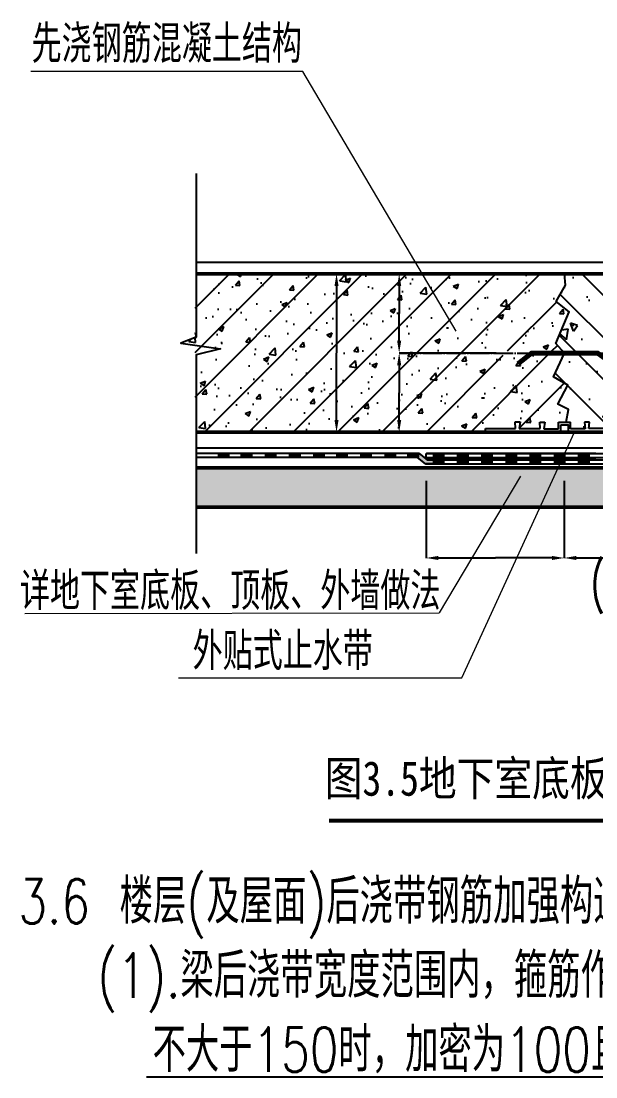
# Model space of a CAD drawing. Extents: x 3968514 to 5230306, y -516551 to -228246.
# Drawn here: x 4130214 to 4134925, y -313336 to -304688 of the extents above; entities that cross this region are included whole.
import ezdxf

# ---------------------------------------------------------------- set-up
doc = ezdxf.new("R2010")
doc.units = 0
doc.header["$LTSCALE"] = 1000
doc.header["$MEASUREMENT"] = 0
doc.linetypes.add('DOTE', pattern=[2.42, 2, -0.2, 0.02, -0.2])
for name, color, linetype in [('A-detl-FINISH', 1, 'Continuous'), ('A-detl-MEDM', 50, 'Continuous'), ('A-detl-water-DASH', 210, 'Continuous'), ('A-detl-XH', 8, 'Continuous'), ('A-Dims-SYMB', 3, 'Continuous'), ('A-DOTE-0150', 1, 'DOTE'), ('STEEL', 2, 'Continuous'), ('supertext', 140, 'Continuous'), ('wall-h', 251, 'Continuous')]:
    doc.layers.add(name, color=color, linetype=linetype)
doc.layers.add('AXIS', color=3, linetype='Continuous', lineweight=15)
doc.layers.add('WALL', color=140, linetype='Continuous', lineweight=50)
doc.styles.add('HZ', font='txt.shx', dxfattribs={"width": 0.8, "bigfont": 'hztxt.shx'})
doc.styles.add('ST', font='simhei.ttf', dxfattribs={"width": 0.7})
doc.dimstyles.new('sim', dxfattribs={"dimtxt": 0.18, "dimasz": 100, "dimexe": 0.18, "dimexo": 0.0625, "dimgap": 0.09, "dimtad": 0, "dimtih": 1, "dimtoh": 1, "dimdec": 4, "dimzin": 0, "dimdsep": 46, "dimtxsty": 'HZ', "dimcen": 0.09, "dimadec": 0, "dimazin": 0, "dimtfac": 1, "dimtdec": 4, "dimtofl": 0, "dimtmove": 0, "dimatfit": 3, "dimfxl": 1, "dimtolj": 1, "dimtzin": 0, "dimarcsym": 0})

# ---------------------------------------------------------------- blocks, each defined once
blk = doc.blocks.new('*D274')
at = {"layer": 'AXIS', "color": 0, "lineweight": -2, "transparency": 16777216}
for p, q in [((4133533.2, -308452.5), (4133533.2, -309085.4)), ((4134664.5, -308452.5), (4134664.5, -309085.4)), ((4133633.2, -309085.2), (4134096.4, -309085.2)), ((4134564.5, -309085.2), (4134101.3, -309085.2))]:
    blk.add_line(p, q, dxfattribs=at)
at = {"layer": 'AXIS', "color": 0, "transparency": 16777216}
for points in [[(4133633.2, -309068.5), (4133633.2, -309101.8), (4133533.2, -309085.2)], [(4134564.5, -309068.5), (4134564.5, -309101.8), (4134664.5, -309085.2)]]:
    blk.add_solid(points, dxfattribs=at)
at = {"layer": 'Defpoints', "color": 0, "transparency": 16777216}
for p in [(4133533.2, -308452.4), (4134664.5, -308452.4), (4134664.5, -309085.2)]:
    blk.add_point(p, dxfattribs=at)
at = {"layer": 'AXIS', "color": 0, "transparency": 16777216, "insert": (4134098.9, -309085.2), "char_height": 2.5, "attachment_point": 5, "style": 'HZ'}
blk.add_mtext('\\A1;300', dxfattribs=at)
blk = doc.blocks.new('*D272')
at = {"layer": 'AXIS', "color": 0, "lineweight": -2, "transparency": 16777216}
for p, q in [((4133312.6, -306758.4), (4132799, -306758.4)), ((4132799.2, -306858.4), (4132799.2, -307405.1)), ((4132799.2, -307954.4), (4132799.2, -307407.8)), ((4133312.1, -308054.4), (4132799, -308054.4))]:
    blk.add_line(p, q, dxfattribs=at)
at = {"layer": 'AXIS', "color": 0, "transparency": 16777216}
for points in [[(4132782.5, -306858.4), (4132815.9, -306858.4), (4132799.2, -306758.4)], [(4132782.5, -307954.4), (4132815.9, -307954.4), (4132799.2, -308054.4)]]:
    blk.add_solid(points, dxfattribs=at)
at = {"layer": 'Defpoints', "color": 0, "transparency": 16777216}
for p in [(4133312.7, -306758.4), (4132799.2, -308054.4), (4133312.2, -308054.4)]:
    blk.add_point(p, dxfattribs=at)
at = {"layer": 'AXIS', "color": 0, "transparency": 16777216, "insert": (4132799.2, -307406.4), "char_height": 2.5, "attachment_point": 5, "style": 'HZ'}
blk.add_mtext('\\A1;B', dxfattribs=at)
blk = doc.blocks.new('*D271')
at = {"layer": 'AXIS', "color": 0, "lineweight": -2, "transparency": 16777216}
for p, q in [((4134107.4, -307406.4), (4133312.5, -307406.4)), ((4133312.7, -307506.4), (4133312.7, -307729.1)), ((4133312.7, -307954.4), (4133312.7, -307731.8)), ((4133312.3, -308054.4), (4133312.9, -308054.4))]:
    blk.add_line(p, q, dxfattribs=at)
at = {"layer": 'AXIS', "color": 0, "transparency": 16777216}
for points in [[(4133296, -307506.4), (4133329.4, -307506.4), (4133312.7, -307406.4)], [(4133296, -307954.4), (4133329.4, -307954.4), (4133312.7, -308054.4)]]:
    blk.add_solid(points, dxfattribs=at)
at = {"layer": 'Defpoints', "color": 0, "transparency": 16777216}
for p in [(4134107.4, -307406.4), (4133312.2, -308054.4), (4133312.7, -308054.4)]:
    blk.add_point(p, dxfattribs=at)
at = {"layer": 'AXIS', "color": 0, "transparency": 16777216, "insert": (4133312.7, -307730.4), "char_height": 2.5, "attachment_point": 5, "style": 'HZ'}
blk.add_mtext('\\A1;B/2', dxfattribs=at)
blk = doc.blocks.new('*D278')
at = {"layer": 'AXIS', "color": 0, "lineweight": -2, "transparency": 16777216}
for p, q in [((4134107.4, -306758.4), (4133312.5, -306758.4)), ((4133312.7, -306858.4), (4133312.7, -307081.1)), ((4133312.7, -307306.4), (4133312.7, -307083.8)), ((4133312.3, -307406.4), (4133312.9, -307406.4))]:
    blk.add_line(p, q, dxfattribs=at)
at = {"layer": 'AXIS', "color": 0, "transparency": 16777216}
for points in [[(4133296, -306858.4), (4133329.4, -306858.4), (4133312.7, -306758.4)], [(4133296, -307306.4), (4133329.4, -307306.4), (4133312.7, -307406.4)]]:
    blk.add_solid(points, dxfattribs=at)
at = {"layer": 'Defpoints', "color": 0, "transparency": 16777216}
for p in [(4134107.4, -306758.4), (4133312.2, -307406.4), (4133312.7, -307406.4)]:
    blk.add_point(p, dxfattribs=at)
at = {"layer": 'AXIS', "color": 0, "transparency": 16777216, "insert": (4133312.7, -307082.4), "char_height": 2.5, "attachment_point": 5, "style": 'HZ'}
blk.add_mtext('\\A1;B/2', dxfattribs=at)
blk = doc.blocks.new('*D277')
at = {"layer": 'AXIS', "color": 0, "lineweight": -2, "transparency": 16777216}
for p, q in [((4137422.6, -308346.1), (4137422.6, -309085.4)), ((4134664.5, -308452.5), (4134664.5, -309085.4)), ((4134764.5, -309085.2), (4136037, -309085.2)), ((4137322.6, -309085.2), (4136050.1, -309085.2))]:
    blk.add_line(p, q, dxfattribs=at)
at = {"layer": 'AXIS', "color": 0, "transparency": 16777216}
for points in [[(4134764.5, -309068.5), (4134764.5, -309101.8), (4134664.5, -309085.2)], [(4137322.6, -309068.5), (4137322.6, -309101.8), (4137422.6, -309085.2)]]:
    blk.add_solid(points, dxfattribs=at)
at = {"layer": 'Defpoints', "color": 0, "transparency": 16777216}
for p in [(4137422.6, -308346), (4134664.5, -308452.4), (4137422.6, -309085.2)]:
    blk.add_point(p, dxfattribs=at)
at = {"layer": 'AXIS', "color": 0, "transparency": 16777216, "insert": (4136043.5, -309085.2), "char_height": 2.5, "attachment_point": 5, "style": 'HZ'}
blk.add_mtext('\\A1;800~1000              ', dxfattribs=at)
blk = doc.blocks.new('$LinePat$防水层2')
at = {"color": 0}
blk.add_line((0, 0), (600, 0), dxfattribs=at)
blk.add_solid([(150, 0), (450, 0), (150, -100), (450, -100)], dxfattribs=at)
blk = doc.blocks.new('sgdsg')
at = {"layer": 'A-detl-MEDM'}
for p, q in [((-76, -9.4), (-76, 0)), ((-76, 0), (0, 0)), ((0, 0), (-1.1, 16.4)), ((-1.1, 16.4), (11.6, 16.4)), ((11.6, 16.4), (9.3, -0.4)), ((62.4, -0.4), (61.2, 16)), ((61.2, 16), (73.9, 16)), ((73.9, 16), (71.7, -0.7)), ((109, -0.7), (109, 15.8)), ((109, 15.8), (139, 15.8)), ((139, -0.7), (139, 15.8)), ((186.8, 16), (174.1, 16)), ((174.1, 16), (176.3, -0.7)), ((185.7, -0.4), (186.8, 16)), ((249.1, 16.4), (236.5, 16.4)), ((236.5, 16.4), (238.7, -0.4)), ((248, 0), (249.1, 16.4)), ((324, 0), (248, 0)), ((324, -9.4), (324, 0)), ((-76, -9.4), (324, -9.4)), ((9.3, -0.4), (62.4, -0.4)), ((71.2, -0.7), (109, -0.7)), ((71.7, -0.7), (109, -0.7)), ((139, -9.4), (109, -9.4)), ((176.3, -0.7), (139, -0.7)), ((238.7, -0.4), (185.7, -0.4))]:
    blk.add_line(p, q, dxfattribs=at)
blk.add_lwpolyline([(114.6, 8.7), (133.4, 8.7), (133.4, -9.4), (114.6, -9.4)], close=True, dxfattribs=at)

msp = doc.modelspace()

# ---------------------------------------------------------------- hatches: boundary and pattern name
at = {"layer": 'A-detl-water-DASH'}
msp.add_hatch(color=256, dxfattribs=at).paths.add_polyline_path([(4133463.64046, -308261.30434), (4133477.06098, -308228.90434), (4133541.86098, -308281.22651), (4133605.47503, -308281.22651), (4133605.47503, -308313.6265), (4133528.44046, -308313.6265)])
at = {"layer": 'A-detl-XH', "linetype": 'Continuous'}
h = msp.add_hatch(dxfattribs=at)
h.set_pattern_fill('混凝土', color=256, scale=32.4, style=0)
h.set_pattern_definition([(50, (4248971.89, -1085347.42), (232.3923, -20.33169), [24.3, -267.3]), (355, (4248971.9, -1085347.42), (-44.95543, 243.71025), [19.44, -213.84]), (100.4514, (4248991.26, -1085349.1), (187.43704, 223.37841), [20.65182, -227.170044]), (46.1842, (4248971.9, -1085282.62), (345.7861, -53.62816), [36.45, -400.95]), (96.6356, (4249000.7, -1085287.1), (302.83072, 315.61419), [30.97773, -340.75501]), (351.1842, (4248971.9, -1085282.6), (302.83047, 315.61443), [29.16, -320.76]), (21, (4249004.29, -1085298.82), (193.397885, -130.44852), [24.3, -267.3]), (326, (4249004.3, -1085298.82), (78.83417, 234.948615), [19.44, -213.84]), (71.4514, (4249020.4, -1085309.69), (272.23213, 104.49988), [20.65182, -227.170044]), (37.5, (4248971.89, -1085347.42), (3.939793, 107.857609), [0, -211.248, 0, -217.08, 0, -214.65]), (7.5, (4248971.89, -1085347.42), (85.23453, 127.789395), [0, -123.768, 0, -206.388, 0, -81.81]), (327.5, (4248899.64, -1085347.42), (172.958469, -7.307778), [0, -81, 0, -252.72, 0, -335.34]), (317.5, (4248867.24, -1085347.42), (188.95232, 32.434014), [0, -105.3, 0, -167.832, 0, -238.14])])
h.paths.add_polyline_path([(4133942.10252, -308346.0265), (4131640.66804, -308346.0265), (4131640.66804, -308670.0265), (4133718.90163, -308670.0265)])
h.paths.add_polyline_path([(4138386.71742, -308346.0265), (4137422.57713, -308346.0265), (4133942.10252, -308346.0265), (4133718.90163, -308670.0265), (4138493.27264, -308670.0265)])
h.paths.add_polyline_path([(4139669.05415, -308670.0265), (4139669.05415, -308346.0265), (4138386.71742, -308346.0265), (4138493.27264, -308670.0265)])
at = {"layer": 'wall-h'}
h = msp.add_hatch(dxfattribs=at)
h.set_pattern_fill('AR-CONC', color=256, scale=243, style=0)
h.set_pattern_definition([(50, (4124085.2, -320777.8), (442.709, -38.732), [46.291, -509.206]), (355, (4124085.2, -320777.8), (-85.64, 464.268), [37.033, -407.365]), (100.451, (4124122.1, -320781.04), (357.07, 425.534), [39.342, -432.759]), (46.1842, (4124085.2, -320654.37), (658.722, -102.163), [69.437, -763.81]), (96.6356, (4124140.1, -320662.9), (576.892, 601.244), [59.013, -649.138]), (351.184, (4124085.2, -320654.4), (576.893, 601.243), [55.55, -611.048]), (21, (4124146.9, -320685.23), (368.424, -248.505), [46.291, -509.206]), (326, (4124146.9, -320685.23), (150.179, 447.577), [37.033, -407.365]), (71.4514, (4124177.6, -320705.94), (518.602, 199.073), [39.342, -432.759]), (37.5, (4124085.2, -320777.82), (7.5053, 205.4687), [0, -402.4274, 0, -413.5374, 0, -408.9082]), (7.5, (4124085.2, -320777.82), (162.3718, 243.4388), [0, -235.778, 0, -393.169, 0, -155.848]), (327.5, (4123947.56, -320777.82), (329.4851, -13.9208), [0, -154.305, 0, -481.4316, 0, -638.8227]), (317.5, (4123885.83, -320777.82), (359.954, 61.7864), [0, -200.5965, 0, -319.72, 0, -453.6567])])
edge = h.paths.add_edge_path()
edge.add_line((4134577.41876, -307602.20152), (4134652.1654, -307441.67292))
edge.add_arc((4134668.57713, -307406.42651), 38.88, 207.486426318, 245.031986648, ccw=False)
edge.add_line((4134634.08589, -307424.37112), (4134478.11866, -307424.37112))
edge.add_ellipse((4134462.8736, -307406.70604), major_axis=(0, 34.96687), ratio=0.5051948008, start_angle=139.205631553, end_angle=220.794368447, ccw=False)
edge.add_line((4134447.62855, -307424.37112), (4134330.24818, -307424.37112))
edge.add_ellipse((4134315.00312, -307406.70604), major_axis=(0, 34.96687), ratio=0.5051948008, start_angle=139.205631553, end_angle=220.794368447, ccw=False)
edge.add_line((4134299.75806, -307424.37112), (4134059.29981, -307424.37112))
edge.add_line((4134059.29981, -307424.37112), (4134041.06408, -307449.45843))
edge.add_line((4134041.06408, -307449.45843), (4134020.57713, -307449.45843))
edge.add_line((4134020.57713, -307449.45843), (4134020.57713, -307363.39458))
edge.add_line((4134020.57713, -307363.39458), (4134041.06408, -307363.39458))
edge.add_line((4134041.06408, -307363.39458), (4134059.29981, -307388.48189))
edge.add_line((4134059.29981, -307388.48189), (4134299.92695, -307388.48189))
edge.add_ellipse((4134315.00312, -307406.70604), major_axis=(0, 34.96687), ratio=0.5051948008, start_angle=320.400298802, end_angle=399.599701198, ccw=False)
edge.add_line((4134330.07929, -307388.48189), (4134447.79744, -307388.48189))
edge.add_ellipse((4134462.8736, -307406.70604), major_axis=(0, 34.96687), ratio=0.5051948008, start_angle=320.400298802, end_angle=399.599701198, ccw=False)
edge.add_line((4134477.94977, -307388.48189), (4134634.08589, -307388.48189))
edge.add_arc((4134668.57713, -307406.42651), 38.88, 133.295761932, 152.513573762, ccw=False)
edge.add_line((4134641.9146, -307378.12873), (4134595.65044, -307329.02711))
edge.add_line((4134595.65044, -307329.02711), (4134705.04047, -307069.51139))
edge.add_line((4134705.04047, -307069.51139), (4134600.38949, -306983.29505))
edge.add_line((4134600.38949, -306983.29505), (4134677.01652, -306850.36646))
edge.add_line((4134677.01652, -306850.36646), (4134668.57713, -306758.42651))
edge.add_line((4134668.57713, -306758.42651), (4131640.66804, -306758.42651))
edge.add_line((4131640.66804, -306758.42651), (4131640.66804, -308054.42651))
edge.add_line((4131640.66804, -308054.42651), (4134020.57713, -308054.42651))
edge.add_line((4134020.57713, -308054.42651), (4134020.57713, -308023.84348))
edge.add_line((4134020.57713, -308023.84348), (4134266.77399, -308023.84348))
edge.add_line((4134266.77399, -308023.84348), (4134263.1458, -307970.65986))
edge.add_line((4134263.1458, -307970.65986), (4134304.22863, -307970.65986))
edge.add_line((4134304.22863, -307970.65986), (4134297.00847, -308025.05228))
edge.add_line((4134297.00847, -308025.05228), (4134468.80644, -308025.05228))
edge.add_line((4134468.80644, -308025.05228), (4134465.17825, -307971.86866))
edge.add_line((4134465.17825, -307971.86866), (4134506.26107, -307971.86866))
edge.add_line((4134506.26107, -307971.86866), (4134499.04091, -308026.26108))
edge.add_line((4134499.04091, -308026.26108), (4134619.97713, -308026.26108))
edge.add_line((4134619.97713, -308026.26108), (4134619.97713, -307972.72013))
edge.add_line((4134619.97713, -307972.72013), (4134682.80247, -307972.72013))
edge.add_line((4134682.80247, -307972.72013), (4134700.70538, -307869.89086))
edge.add_line((4134700.70538, -307869.89086), (4134611.93995, -307824.55008))
edge.add_line((4134611.93995, -307824.55008), (4134695.15794, -307670.31996))
edge.add_line((4134695.15794, -307670.31996), (4134577.41876, -307602.20152))
h.paths.add_polyline_path([(4131640.66804, -307278.68193), (4131523.16074, -307324.85749), (4131640.66804, -307342.2633)])
h = msp.add_hatch(dxfattribs=at)
h.set_pattern_fill('ANSI31', color=256, scale=162, style=0)
h.set_pattern_definition([(45, (4124085.2, -320777.82), (-181.85, 181.85), [])])
edge = h.paths.add_edge_path()
edge.add_line((4134577.41876, -307602.20152), (4134652.1654, -307441.67292))
edge.add_arc((4134668.57713, -307406.42651), 38.88, 207.486426318, 245.031986648, ccw=False)
edge.add_line((4134634.08589, -307424.37112), (4134478.11866, -307424.37112))
edge.add_ellipse((4134462.8736, -307406.70604), major_axis=(0, 34.96687), ratio=0.5051948008, start_angle=139.205631553, end_angle=220.794368447, ccw=False)
edge.add_line((4134447.62855, -307424.37112), (4134330.24818, -307424.37112))
edge.add_ellipse((4134315.00312, -307406.70604), major_axis=(0, 34.96687), ratio=0.5051948008, start_angle=139.205631553, end_angle=220.794368447, ccw=False)
edge.add_line((4134299.75806, -307424.37112), (4134059.29981, -307424.37112))
edge.add_line((4134059.29981, -307424.37112), (4134041.06408, -307449.45843))
edge.add_line((4134041.06408, -307449.45843), (4134020.57713, -307449.45843))
edge.add_line((4134020.57713, -307449.45843), (4134020.57713, -307363.39458))
edge.add_line((4134020.57713, -307363.39458), (4134041.06408, -307363.39458))
edge.add_line((4134041.06408, -307363.39458), (4134059.29981, -307388.48189))
edge.add_line((4134059.29981, -307388.48189), (4134299.92695, -307388.48189))
edge.add_ellipse((4134315.00312, -307406.70604), major_axis=(0, 34.96687), ratio=0.5051948008, start_angle=320.400298802, end_angle=399.599701198, ccw=False)
edge.add_line((4134330.07929, -307388.48189), (4134447.79744, -307388.48189))
edge.add_ellipse((4134462.8736, -307406.70604), major_axis=(0, 34.96687), ratio=0.5051948008, start_angle=320.400298802, end_angle=399.599701198, ccw=False)
edge.add_line((4134477.94977, -307388.48189), (4134634.08589, -307388.48189))
edge.add_arc((4134668.57713, -307406.42651), 38.88, 133.295761932, 152.513573762, ccw=False)
edge.add_line((4134641.9146, -307378.12873), (4134595.65044, -307329.02711))
edge.add_line((4134595.65044, -307329.02711), (4134705.04047, -307069.51139))
edge.add_line((4134705.04047, -307069.51139), (4134600.38949, -306983.29505))
edge.add_line((4134600.38949, -306983.29505), (4134677.01652, -306850.36646))
edge.add_line((4134677.01652, -306850.36646), (4134668.57713, -306758.42651))
edge.add_line((4134668.57713, -306758.42651), (4131640.66804, -306758.42651))
edge.add_line((4131640.66804, -306758.42651), (4131640.66804, -308054.42651))
edge.add_line((4131640.66804, -308054.42651), (4134020.57713, -308054.42651))
edge.add_line((4134020.57713, -308054.42651), (4134020.57713, -308023.84348))
edge.add_line((4134020.57713, -308023.84348), (4134266.77399, -308023.84348))
edge.add_line((4134266.77399, -308023.84348), (4134263.1458, -307970.65986))
edge.add_line((4134263.1458, -307970.65986), (4134304.22863, -307970.65986))
edge.add_line((4134304.22863, -307970.65986), (4134297.00847, -308025.05228))
edge.add_line((4134297.00847, -308025.05228), (4134468.80644, -308025.05228))
edge.add_line((4134468.80644, -308025.05228), (4134465.17825, -307971.86866))
edge.add_line((4134465.17825, -307971.86866), (4134506.26107, -307971.86866))
edge.add_line((4134506.26107, -307971.86866), (4134499.04091, -308026.26108))
edge.add_line((4134499.04091, -308026.26108), (4134619.97713, -308026.26108))
edge.add_line((4134619.97713, -308026.26108), (4134619.97713, -307972.72013))
edge.add_line((4134619.97713, -307972.72013), (4134682.80247, -307972.72013))
edge.add_line((4134682.80247, -307972.72013), (4134700.70538, -307869.89086))
edge.add_line((4134700.70538, -307869.89086), (4134611.93995, -307824.55008))
edge.add_line((4134611.93995, -307824.55008), (4134695.15794, -307670.31996))
edge.add_line((4134695.15794, -307670.31996), (4134577.41876, -307602.20152))
h.paths.add_polyline_path([(4131640.66804, -307278.68193), (4131523.16074, -307324.85749), (4131640.66804, -307342.2633)])
h = msp.add_hatch(dxfattribs=at)
h.set_pattern_fill('钢筋混凝土', color=256, scale=97.2, angle=90, style=0)
h.set_pattern_definition([(135, (4124085.2, -320777.82), (-171.827, -171.827), []), (140, (4124085.2, -320777.8), (60.995, 697.177), [72.9, -801.9]), (85, (4124085.2, -320777.8), (-731.13, -134.866), [58.32, -641.52]), (190.4514, (4124090.3, -320719.7), (-670.135, 562.31), [61.955, -681.51]), (136.184, (4123890.8, -320777.8), (160.884, 1037.36), [109.35, -1202.85]), (186.6356, (4123904.2, -320691.4), (-946.84, 908.49), [92.933, -1022.265]), (81.184, (4123890.8, -320777.8), (-946.843, 908.49), [87.48, -962.28]), (111, (4123939.4, -320680.6), (391.346, 580.194), [72.9, -801.9]), (56, (4123939.4, -320680.6), (-704.846, 236.503), [58.32, -641.52]), (161.4514, (4123972, -320632.3), (-313.5, 816.696), [61.955, -681.51]), (127.5, (4124085.2, -320777.82), (-323.5728, 11.8194), [0, -633.744, 0, -651.24, 0, -643.95]), (97.5, (4124085.2, -320777.8), (-383.368, 255.7036), [0, -371.304, 0, -619.164, 0, -245.43]), (57.5, (4124085.2, -320994.57), (21.9233, 518.8754), [0, -243, 0, -758.16, 0, -1006.02]), (47.5, (4124085.2, -321091.77), (-97.302, 566.857), [0, -315.9, 0, -503.496, 0, -714.42])])
edge = h.paths.add_edge_path()
edge.add_line((4137449.15794, -307670.31996), (4137331.41876, -307602.20152))
edge.add_line((4137331.41876, -307602.20152), (4137406.1654, -307441.67292))
edge.add_arc((4137422.57713, -307406.42651), 38.88, 207.486426318, 245.031986648, ccw=False)
edge.add_line((4137388.08589, -307424.37112), (4137232.11866, -307424.37112))
edge.add_ellipse((4137216.8736, -307406.70604), major_axis=(0, 34.96687), ratio=0.5051948008, start_angle=139.205631553, end_angle=220.794368447, ccw=False)
edge.add_line((4137201.62855, -307424.37112), (4137084.24818, -307424.37112))
edge.add_ellipse((4137069.00312, -307406.70604), major_axis=(0, 34.96687), ratio=0.5051948008, start_angle=139.205631553, end_angle=220.794368447, ccw=False)
edge.add_line((4137053.75806, -307424.37112), (4136813.29981, -307424.37112))
edge.add_line((4136813.29981, -307424.37112), (4136795.06408, -307449.45843))
edge.add_line((4136795.06408, -307449.45843), (4136774.57713, -307449.45843))
edge.add_line((4136774.57713, -307449.45843), (4136774.57713, -307363.39458))
edge.add_line((4136774.57713, -307363.39458), (4136795.06408, -307363.39458))
edge.add_line((4136795.06408, -307363.39458), (4136813.29981, -307388.48189))
edge.add_line((4136813.29981, -307388.48189), (4137053.92695, -307388.48189))
edge.add_ellipse((4137069.00312, -307406.70604), major_axis=(0, 34.96687), ratio=0.5051948008, start_angle=320.400298802, end_angle=399.599701198, ccw=False)
edge.add_line((4137084.07929, -307388.48189), (4137201.79744, -307388.48189))
edge.add_ellipse((4137216.8736, -307406.70604), major_axis=(0, 34.96687), ratio=0.5051948008, start_angle=320.400298802, end_angle=399.599701198, ccw=False)
edge.add_line((4137231.94977, -307388.48189), (4137388.08589, -307388.48189))
edge.add_arc((4137422.57713, -307406.42651), 38.88, 133.295761932, 152.513573762, ccw=False)
edge.add_line((4137395.9146, -307378.12873), (4137349.65044, -307329.02711))
edge.add_line((4137349.65044, -307329.02711), (4137459.04047, -307069.51139))
edge.add_line((4137459.04047, -307069.51139), (4137354.38949, -306983.29505))
edge.add_line((4137354.38949, -306983.29505), (4137431.01652, -306850.36646))
edge.add_line((4137431.01652, -306850.36646), (4137422.57713, -306758.42651))
edge.add_line((4137422.57713, -306758.42651), (4134668.57713, -306758.42651))
edge.add_line((4134668.57713, -306758.42651), (4134677.01652, -306850.36646))
edge.add_line((4134677.01652, -306850.36646), (4134600.38949, -306983.29505))
edge.add_line((4134600.38949, -306983.29505), (4134705.04047, -307069.51139))
edge.add_line((4134705.04047, -307069.51139), (4134595.65044, -307329.02711))
edge.add_line((4134595.65044, -307329.02711), (4134641.9146, -307378.12873))
edge.add_arc((4134668.57713, -307406.42651), 38.88, 27.486426238, 133.295761932, ccw=False)
edge.add_line((4134703.06836, -307388.48189), (4134859.20448, -307388.48189))
edge.add_ellipse((4134874.28065, -307406.70604), major_axis=(0, 34.96687), ratio=0.5051948008, start_angle=-39.599701198, end_angle=39.599701198, ccw=False)
edge.add_line((4134889.35682, -307388.48189), (4135007.07497, -307388.48189))
edge.add_ellipse((4135022.15114, -307406.70604), major_axis=(0, 34.96687), ratio=0.5051948008, start_angle=-39.599701198, end_angle=39.599701198, ccw=False)
edge.add_line((4135037.2273, -307388.48189), (4135277.85445, -307388.48189))
edge.add_line((4135277.85445, -307388.48189), (4135296.09017, -307363.39458))
edge.add_line((4135296.09017, -307363.39458), (4135316.57713, -307363.39458))
edge.add_line((4135316.57713, -307363.39458), (4135316.57713, -307449.45843))
edge.add_line((4135316.57713, -307449.45843), (4135296.09017, -307449.45843))
edge.add_line((4135296.09017, -307449.45843), (4135277.85445, -307424.37112))
edge.add_line((4135277.85445, -307424.37112), (4135037.39619, -307424.37112))
edge.add_ellipse((4135022.15114, -307406.70604), major_axis=(0, 34.96687), ratio=0.5051948008, start_angle=139.205631553, end_angle=220.794368447, ccw=False)
edge.add_line((4135006.90608, -307424.37112), (4134889.52571, -307424.37112))
edge.add_ellipse((4134874.28065, -307406.70604), major_axis=(0, 34.96687), ratio=0.5051948008, start_angle=139.205631553, end_angle=220.794368447, ccw=False)
edge.add_line((4134859.03559, -307424.37112), (4134703.06836, -307424.37112))
edge.add_arc((4134668.57713, -307406.42651), 38.88, 245.031986648, 332.513573722, ccw=False)
edge.add_line((4134652.1654, -307441.67292), (4134577.41876, -307602.20152))
edge.add_line((4134577.41876, -307602.20152), (4134695.15794, -307670.31996))
edge.add_line((4134695.15794, -307670.31996), (4134611.93995, -307824.55008))
edge.add_line((4134611.93995, -307824.55008), (4134700.70538, -307869.89086))
edge.add_line((4134700.70538, -307869.89086), (4134682.80247, -307972.72013))
edge.add_line((4134682.80247, -307972.72013), (4134717.17713, -307972.72013))
edge.add_line((4134717.17713, -307972.72013), (4134717.17713, -308026.26108))
edge.add_line((4134717.17713, -308026.26108), (4134838.11335, -308026.26108))
edge.add_line((4134838.11335, -308026.26108), (4134830.89318, -307971.86866))
edge.add_line((4134830.89318, -307971.86866), (4134871.97601, -307971.86866))
edge.add_line((4134871.97601, -307971.86866), (4134868.34782, -308025.05228))
edge.add_line((4134868.34782, -308025.05228), (4135040.14579, -308025.05228))
edge.add_line((4135040.14579, -308025.05228), (4135032.92562, -307970.65986))
edge.add_line((4135032.92562, -307970.65986), (4135074.00845, -307970.65986))
edge.add_line((4135074.00845, -307970.65986), (4135070.38026, -308023.84348))
edge.add_line((4135070.38026, -308023.84348), (4135316.57713, -308023.84348))
edge.add_line((4135316.57713, -308023.84348), (4135316.57713, -308054.42651))
edge.add_line((4135316.57713, -308054.42651), (4136774.57713, -308054.42651))
edge.add_line((4136774.57713, -308054.42651), (4136774.57713, -308023.84348))
edge.add_line((4136774.57713, -308023.84348), (4137020.77399, -308023.84348))
edge.add_line((4137020.77399, -308023.84348), (4137017.1458, -307970.65986))
edge.add_line((4137017.1458, -307970.65986), (4137058.22863, -307970.65986))
edge.add_line((4137058.22863, -307970.65986), (4137051.00847, -308025.05228))
edge.add_line((4137051.00847, -308025.05228), (4137222.80644, -308025.05228))
edge.add_line((4137222.80644, -308025.05228), (4137219.17825, -307971.86866))
edge.add_line((4137219.17825, -307971.86866), (4137260.26107, -307971.86866))
edge.add_line((4137260.26107, -307971.86866), (4137253.04091, -308026.26108))
edge.add_line((4137253.04091, -308026.26108), (4137373.97713, -308026.26108))
edge.add_line((4137373.97713, -308026.26108), (4137373.97713, -307972.72013))
edge.add_line((4137373.97713, -307972.72013), (4137436.80247, -307972.72013))
edge.add_line((4137436.80247, -307972.72013), (4137454.70538, -307869.89086))
edge.add_line((4137454.70538, -307869.89086), (4137365.93995, -307824.55008))
edge.add_line((4137365.93995, -307824.55008), (4137449.15794, -307670.31996))

# ---------------------------------------------------------------- linework, layer by layer
at = {"layer": 'A-detl-FINISH', "linetype": 'Continuous'}
msp.add_line((4131649.20203, -306661.22651, -24.69417), (4139669.05415, -306661.22651, -24.69417), dxfattribs=at)
at = {"layer": 'A-detl-MEDM'}
msp.add_line((4131649.20203, -308184.02651, -24.69417), (4139669.05415, -308184.02651, -24.69417), dxfattribs=at)
at = {"layer": 'A-detl-MEDM', "elevation": -24.69417}
msp.add_lwpolyline([(4134682.80247, -307972.72013), (4134700.70538, -307869.89086), (4134611.93995, -307824.55008), (4134695.15794, -307670.31996), (4134577.41876, -307602.20152), (4134668.57713, -307406.42651), (4134595.65044, -307329.02711), (4134705.04047, -307069.51139), (4134600.38949, -306983.29505), (4134677.01652, -306850.36646), (4134668.57713, -306758.42651)], dxfattribs=at)
at = {"layer": 'A-detl-water-DASH'}
for p, q in [((4133477.06098, -308228.90433, -24.69417), (4131649.20203, -308228.90433, -24.69417)), ((4133327.6693, -308261.30433, -24.69417), (4131649.20203, -308261.30433, -24.69417)), ((4133463.64046, -308261.30433, -24.69417), (4133278.10324, -308261.30433, -24.69417)), ((4133534.57713, -308228.90434, -24.69417), (4137422.57713, -308228.90434, -24.69417)), ((4133534.57713, -308261.30434, -24.69417), (4133534.57713, -308228.90434, -24.69417)), ((4133534.57713, -308261.30434, -24.69417), (4137422.57713, -308261.30434, -24.69417)), ((4133541.86098, -308281.22651, -24.69417), (4137422.57713, -308281.2265, -24.69417)), ((4133528.44046, -308313.6265, -24.69417), (4137422.57713, -308313.6265, -24.69417))]:
    msp.add_line(p, q, dxfattribs=at)
at = {"layer": 'A-detl-water-DASH', "elevation": -24.69417}
msp.add_lwpolyline([(4133463.64046, -308261.30434), (4133477.06098, -308228.90434), (4133541.86098, -308281.22651), (4133605.47503, -308281.22651), (4133605.47503, -308313.6265), (4133528.44046, -308313.6265)], close=True, dxfattribs=at)
at = {"layer": 'A-detl-water-DASH'}
msp.add_solid([(4133477.06098, -308228.90433, -24.69417), (4133377.92886, -308228.90433, -24.69417), (4133477.06098, -308261.30433, -24.69417), (4133377.92886, -308261.30433, -24.69417)], dxfattribs=at)
at = {"layer": 'A-Dims-SYMB', "elevation": -24.69417}
msp.add_lwpolyline([(4131649.20203, -305934.61178), (4131649.20203, -307275.32842), (4131523.16074, -307324.85749), (4131847.13727, -307372.84664), (4131649.20203, -307421.12842), (4131649.20203, -309048.17975)], dxfattribs=at)
at = {"layer": 'A-DOTE-0150', "ltscale": 0.08}
msp.add_line((4133312.21195, -307406.42651, -24.69417), (4137934.94057, -307406.42651, -24.69417), dxfattribs=at)
at = {"layer": 'AXIS', "ltscale": 50}
for p in [(4134307.4898, -308414.53556, -24.69417), (4130243.77923, -309540.95804, -24.69417)]:
    msp.add_line(p, (4133641.48104, -309535.56299, -24.69417), dxfattribs=at)
at = {"layer": 'AXIS', "ltscale": 50, "elevation": -24.69417}
for points in [[(4133779.78816, -307227.79248), (4132522.34517, -305100.01433), (4130293.58813, -305100.01433)], [(4131504.91757, -310066.9436), (4133824.94253, -310066.9436), (4134750.52502, -308054.42651)]]:
    msp.add_lwpolyline(points, dxfattribs=at)
at = {"layer": 'AXIS', "const_width": 32.4, "elevation": -24.69417}
msp.add_lwpolyline([(4132738.14484, -311237.05844), (4138599.55234, -311237.05844)], dxfattribs=at)
at = {"layer": 'STEEL', "color": 1, "ltscale": 50, "const_width": 40.5, "elevation": -24.69417}
msp.add_lwpolyline([(4134286.34795, -307494.71651), (4134399.25213, -307406.42651), (4134937.90213, -307406.42651), (4135062.64213, -307494.71651)], dxfattribs=at)
at = {"layer": 'supertext'}
msp.add_line((4131241.55162, -313335.65344, -24.69417), (4136900.49434, -313335.65344, -24.69417), dxfattribs=at)
at = {"layer": 'WALL', "linetype": 'Continuous'}
for p, q in [((4131649.20203, -306758.42651, -24.69417), (4139669.05415, -306758.42651, -24.69417)), ((4131649.20203, -306758.42651, -24.69417), (4139669.05415, -306758.42651, -24.69417)), ((4131649.20203, -308054.42651, -24.69417), (4139669.05415, -308054.42651, -24.69417)), ((4131649.20203, -308346.0265, -24.69417), (4137422.57713, -308346.0265, -24.69417)), ((4131649.20203, -308670.0265, -24.69417), (4139669.05415, -308670.0265, -24.69417))]:
    msp.add_line(p, q, dxfattribs=at)

# ---------------------------------------------------------------- block references
at = {"xscale": 3.24, "yscale": 3.24, "zscale": 3.24}
msp.add_blockref('sgdsg', (4134266.77399, -308023.84348, -24.69417), dxfattribs=at)
at = {"layer": 'A-detl-water-DASH', "xscale": -0.3304404070554302, "yscale": 0.3240000000188594, "zscale": 0.3240000000000001, "rotation": 359.9999999999997}
for p in [(4131972.55344, -308228.90433, -24.69417), (4132160.13756, -308228.90433, -24.69417), (4132358.40181, -308228.90433, -24.69417), (4132556.66605, -308228.90433, -24.69417), (4132754.9303, -308228.90433, -24.69417), (4132942.51442, -308228.90433, -24.69417), (4133140.77867, -308228.90433, -24.69417), (4133339.04291, -308228.90433, -24.69417), (4133735.5714, -308228.90434, -24.69417), (4133735.5714, -308281.22651, -24.69417), (4133933.83565, -308228.90434, -24.69417), (4133933.83565, -308281.22651, -24.69417), (4134132.09989, -308228.90434, -24.69417), (4134132.09989, -308281.22651, -24.69417), (4134330.36413, -308228.90434, -24.69417), (4134330.36413, -308281.22651, -24.69417), (4134528.62838, -308228.90434, -24.69417), (4134528.62838, -308281.22651, -24.69417), (4134726.89262, -308228.90434, -24.69417), (4134726.89262, -308281.22651, -24.69417), (4134925.15687, -308228.90434, -24.69417), (4134925.15687, -308281.2265, -24.69417)]:
    msp.add_blockref('$LinePat$防水层2', p, dxfattribs=at)

# ---------------------------------------------------------------- texts
at = {"layer": 'AXIS'}
for s, height, style, width, p in [('先浇钢筋混凝土结构', 307.8, 'HZ', 0.8, (4130299.76444, -305028.85481, -24.69417)), ('(具体宽度按平面图中尺寸)', 303.75, 'HZ', 0.65, (4134881.34, -309437.74016, -24.69417)), ('详地下室底板、顶板、外墙做法', 307.8, 'HZ', 0.8, (4130203.69704, -309510.93944, -24.69417)), ('外贴式止水带', 307.8, 'HZ', 0.8, (4131619.4685, -310002.77356, -24.69417)), ('图3.5地下室底板、顶板、外墙后浇带做法', 283.5, 'ST', 0.8, (4132702.09822, -311032.39308, -24.69417))]:
    msp.add_text(s, height=height, dxfattribs=dict(at, style=style, width=width)).set_placement(p)
at = {"layer": 'supertext', "color": 0, "style": 'HZ', "width": 0.75}
for s, p in [('3.6 楼层(及屋面)后浇带钢筋加强构造见图3.6-1、图3.6-2。', (4130191.70669, -312080.15344, -24.69417)), ('(1).梁后浇带宽度范围内，箍筋作加密处理：该位置原设计箍筋间距大于150时，加密为@150；', (4130839.70669, -312687.65344, -24.69417)), ('不大于150时，加密为100且不大于原设计间距。', (4131291.11144, -313295.15344, -24.69417))]:
    msp.add_text(s, height=364.5, dxfattribs=at).set_placement(p)

# ---------------------------------------------------------------- dimensions: what is measured, and where the dimension line sits
at = {"layer": 'AXIS'}
for base, p1, p2, text, picture, middle in [((4132799.21614, -308054.42651, -24.69417), (4133312.6995, -306758.42651, -24.69417), (4133312.21195, -308054.42651, -24.69417), 'B', '*D272', (4132799.21614, -307406.42651, -24.69417)), ((4133312.6995, -307406.42651, -24.69417), (4134107.43849, -306758.42651, -24.69417), (4133312.21195, -307406.42651, -24.69417), 'B/2', '*D278', (4133312.6995, -307082.42651, -24.69417)), ((4133312.6995, -308054.42651, -24.69417), (4134107.43849, -307406.42651, -24.69417), (4133312.21195, -308054.42651, -24.69417), 'B/2', '*D271', (4133312.6995, -307730.42651, -24.69417))]:
    dim = msp.add_linear_dim(base=base, p1=p1, p2=p2, angle=270, text=text, dimstyle='sim', override={"dimtxt": 2.5}, dxfattribs=at)
    dim.commit()
    dim.dimension.update_dxf_attribs({"geometry": picture, "text_midpoint": middle})
for base, p1, p2, text, picture, middle in [((4137422.57713, -309085.17213, -24.69417), (4134664.507, -308452.43314, -24.69417), (4137422.57713, -308346.0265, -24.69417), '800~1000              ', '*D277', (4136043.54206, -309085.17213, -24.69417)), ((4134664.507, -309085.17213, -24.69417), (4133533.23702, -308452.43314, -24.69417), (4134664.507, -308452.43314, -24.69417), '300', '*D274', (4134098.87201, -309085.17213, -24.69417))]:
    dim = msp.add_linear_dim(base=base, p1=p1, p2=p2, text=text, dimstyle='sim', override={"dimtxt": 2.5}, dxfattribs=at)
    dim.commit()
    dim.dimension.update_dxf_attribs({"geometry": picture, "text_midpoint": middle})

doc.saveas('drawing.dxf')
